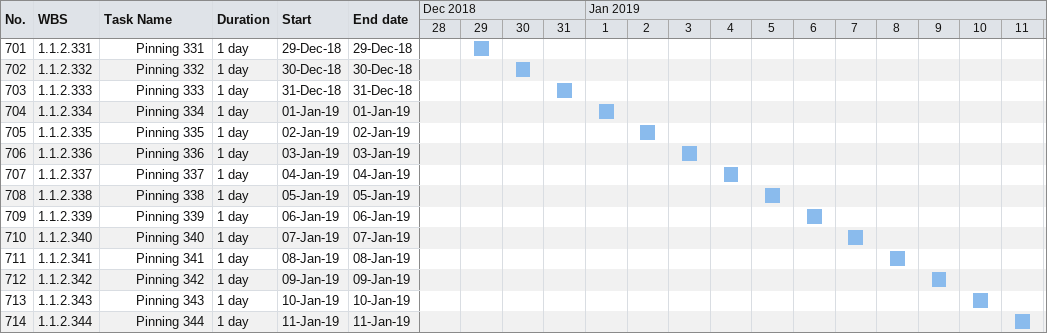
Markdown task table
| ID | WBS | Task | Duration | Start | Finish |
|---|---|---|---|---|---|
| 701 | 1.1.2.331 | Pinning 331 | 1d | 2018-12-29 | 2018-12-29 |
| 702 | 1.1.2.332 | Pinning 332 | 1d | 2018-12-30 | 2018-12-30 |
| 703 | 1.1.2.333 | Pinning 333 | 1d | 2018-12-31 | 2018-12-31 |
| 704 | 1.1.2.334 | Pinning 334 | 1d | 2019-01-01 | 2019-01-01 |
| 705 | 1.1.2.335 | Pinning 335 | 1d | 2019-01-02 | 2019-01-02 |
| 706 | 1.1.2.336 | Pinning 336 | 1d | 2019-01-03 | 2019-01-03 |
| 707 | 1.1.2.337 | Pinning 337 | 1d | 2019-01-04 | 2019-01-04 |
| 708 | 1.1.2.338 | Pinning 338 | 1d | 2019-01-05 | 2019-01-05 |
| 709 | 1.1.2.339 | Pinning 339 | 1d | 2019-01-06 | 2019-01-06 |
| 710 | 1.1.2.340 | Pinning 340 | 1d | 2019-01-07 | 2019-01-07 |
| 711 | 1.1.2.341 | Pinning 341 | 1d | 2019-01-08 | 2019-01-08 |
| 712 | 1.1.2.342 | Pinning 342 | 1d | 2019-01-09 | 2019-01-09 |
| 713 | 1.1.2.343 | Pinning 343 | 1d | 2019-01-10 | 2019-01-10 |
| 714 | 1.1.2.344 | Pinning 344 | 1d | 2019-01-11 | 2019-01-11 |
